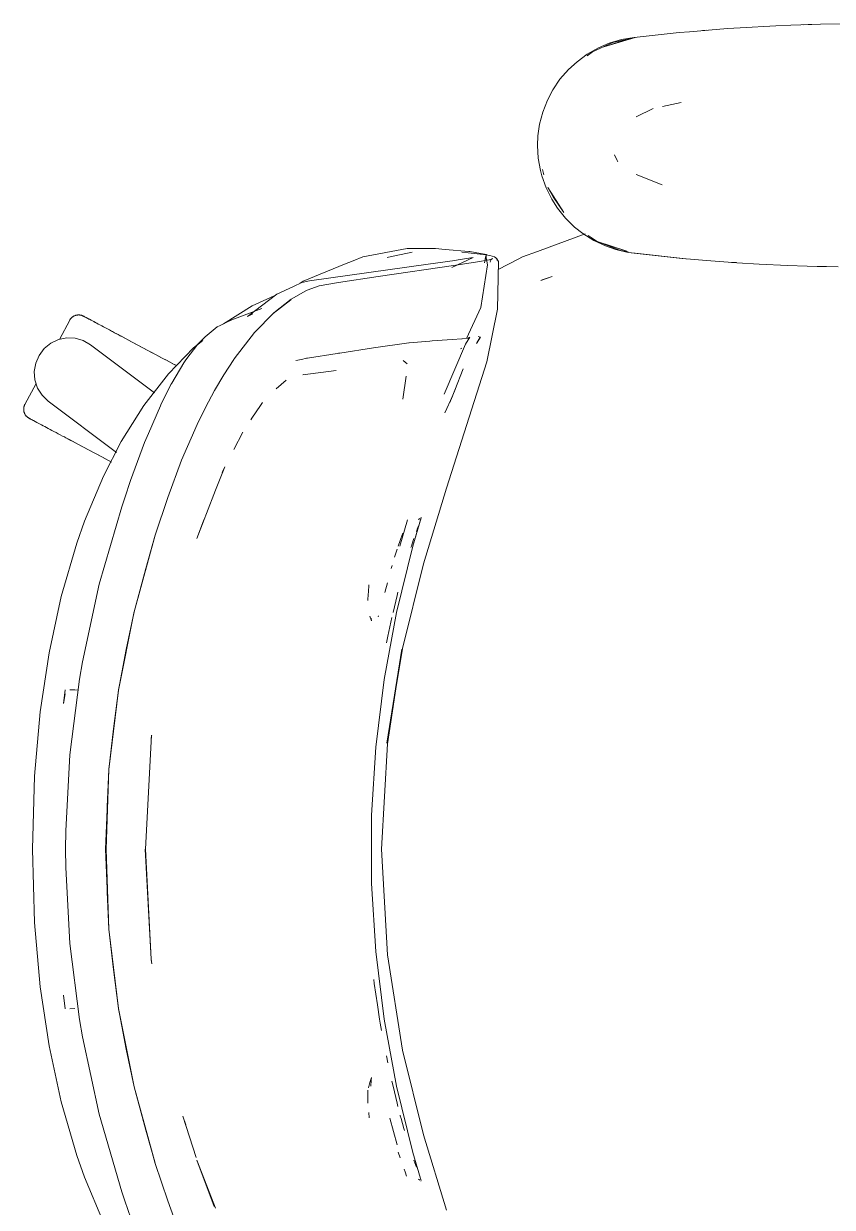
# Model space of a CAD drawing. Header units: millimetres. Extents: x 79795 to 317870, y -36033 to 97293.
# Drawn here: x 221403.8 to 221725.3, y 33023 to 33493.8 of the extents above; entities that cross this region are included whole.
import ezdxf

# ---------------------------------------------------------------- set-up
doc = ezdxf.new("R2010")
doc.units = ezdxf.units.MM
doc.header["$MEASUREMENT"] = 0
doc.layers.add('G-IMPT', color=8, linetype='CONTINUOUS', lineweight=9)
doc.layers.add('I-FURN', color=8, linetype='CONTINUOUS', lineweight=9)

msp = doc.modelspace()

# ---------------------------------------------------------------- linework, layer by layer
at = {"layer": 'G-IMPT'}
for p, q in [((221668.53, 33490.58), (221664.4, 33490.23)), ((221683.58, 33491.83), (221668.53, 33490.58)), ((221675.4, 33491.18), (221673.72, 33491.01)), ((221683.58, 33491.83), (221688.67, 33492.15)), ((221688.67, 33492.15), (221702.81, 33492.96)), ((221708.84, 33493.22), (221702.81, 33492.96)), ((221708.84, 33493.22), (221720.59, 33493.6)), ((221713.72, 33493.36), (221715.66, 33493.47)), ((221715.66, 33493.47), (221717.15, 33493.48)), ((221729.01, 33493.77), (221720.59, 33493.6)), ((221638.02, 33486.28), (221629.95, 33482.55)), ((221632.33, 33484.16), (221636.56, 33485.97)), ((221646.98, 33488.33), (221634.52, 33484.5)), ((221634.52, 33484.5), (221643.67, 33487.41)), ((221636.56, 33485.97), (221641.43, 33487.43)), ((221638.02, 33486.28), (221646.42, 33488.2)), ((221646.47, 33488.33), (221641.43, 33487.43)), ((221646.98, 33488.33), (221643.67, 33487.41)), ((221664.4, 33490.23), (221646.47, 33488.33)), ((221623.8, 33478.65), (221627.89, 33481.64)), ((221627.84, 33480.95), (221629.95, 33482.55)), ((221632.33, 33484.16), (221627.89, 33481.64)), ((221623.8, 33478.65), (221620.36, 33475.48)), ((221617.04, 33471.65), (221620.36, 33475.48)), ((221614.21, 33467.48), (221612.02, 33463.32)), ((221614.21, 33467.48), (221617.04, 33471.65)), ((221612.02, 33463.32), (221610.19, 33458.6)), ((221665.19, 33462.36), (221657.75, 33460.79)), ((221608.93, 33453.74), (221610.19, 33458.6)), ((221647.35, 33456.75), (221654.14, 33460.02)), ((221608.93, 33453.74), (221608.28, 33449.22)), ((221608.11, 33445.38), (221608.28, 33449.22)), ((221608.11, 33445.38), (221608.4, 33440.34)), ((221608.4, 33440.34), (221609.28, 33435.39)), ((221638.72, 33441.55), (221639.74, 33439.33)), ((221639.74, 33439.33), (221640.03, 33438.88)), ((221609.28, 33435.39), (221609.85, 33433.26)), ((221610.65, 33433.7), (221610.03, 33435.73)), ((221611.56, 33428.49), (221609.85, 33433.26)), ((221657.69, 33429.66), (221647.26, 33433.8)), ((221611.56, 33428.49), (221613.8, 33423.98)), ((221612.21, 33428.58), (221614.37, 33424.9)), ((221612.21, 33428.58), (221618.53, 33418.63)), ((221614.37, 33424.9), (221618.53, 33418.63)), ((221613.8, 33423.98), (221616.07, 33420.43)), ((221619.25, 33416.45), (221616.07, 33420.43)), ((221619.25, 33416.45), (221622.86, 33412.9)), ((221622.86, 33412.9), (221626.17, 33410.28)), ((221627.06, 33410.16), (221608.12, 33403.22)), ((221630.49, 33407.55), (221626.17, 33410.28)), ((221631.82, 33407.16), (221628.24, 33409.58)), ((221630.49, 33407.55), (221635.07, 33405.36)), ((221641.04, 33403.55), (221631.82, 33407.16)), ((221631.82, 33407.16), (221634.52, 33406.26)), ((221631.82, 33407.16), (221643.67, 33403.34)), ((221634.52, 33406.26), (221643.67, 33403.34)), ((221538.65, 33401.08), (221534.79, 33399.49)), ((221556.34, 33404.32), (221538.65, 33401.08)), ((221558.21, 33402.91), (221548.9, 33400.86)), ((221556.34, 33404.32), (221563.31, 33404.34)), ((221563.31, 33404.34), (221567.48, 33404.35)), ((221571.44, 33404), (221567.48, 33404.35)), ((221580.76, 33403.2), (221571.44, 33404)), ((221580.59, 33402.68), (221578, 33402.89)), ((221585.28, 33402.16), (221580.59, 33402.68)), ((221580.76, 33403.2), (221581.23, 33403.16)), ((221581.23, 33403.16), (221585.48, 33402.35)), ((221585.89, 33402.09), (221585.28, 33402.16)), ((221585.48, 33402.35), (221587.8, 33401.9)), ((221585.89, 33402.09), (221589.17, 33401.55)), ((221587.08, 33398.62), (221587.8, 33401.9)), ((221587.08, 33398.62), (221587.57, 33401.49)), ((221587.57, 33401.49), (221588.25, 33397.91)), ((221591.03, 33401), (221589.17, 33401.55)), ((221608.12, 33403.22), (221602.15, 33401.03)), ((221635.07, 33405.36), (221639.21, 33403.91)), ((221644.17, 33402.76), (221639.21, 33403.91)), ((221644.09, 33402.97), (221641.04, 33403.55)), ((221644.17, 33402.76), (221667.12, 33400.3)), ((221644.17, 33402.76), (221646.98, 33402.43)), ((221644.17, 33402.76), (221665.6, 33400.41)), ((221667.12, 33400.3), (221646.98, 33402.43)), ((221514.97, 33391.3), (221531.42, 33398.1)), ((221564.62, 33398.13), (221517.41, 33391.46)), ((221531.42, 33398.1), (221534.79, 33399.49)), ((221575.59, 33397.74), (221544.71, 33393.19)), ((221548.9, 33400.86), (221548.33, 33400.71)), ((221564.62, 33398.13), (221575.29, 33399.57)), ((221582.47, 33400.76), (221574.06, 33396.78)), ((221576.58, 33399.79), (221575.29, 33399.57)), ((221583.44, 33398.86), (221575.59, 33397.74)), ((221576.58, 33399.79), (221581.6, 33400.62)), ((221582.47, 33400.76), (221581.6, 33400.62)), ((221589.71, 33399.96), (221583.44, 33398.86)), ((221585.54, 33380.87), (221588.25, 33397.91)), ((221589.09, 33399.8), (221590.18, 33400.35)), ((221589.09, 33399.8), (221589.71, 33399.96)), ((221589.28, 33398.92), (221589.36, 33399.42)), ((221589.68, 33399.96), (221589.36, 33399.42)), ((221589.68, 33399.96), (221590.18, 33400.35)), ((221591.03, 33401), (221591.57, 33400.68)), ((221591.57, 33400.68), (221591.95, 33400.19)), ((221592.55, 33399.15), (221591.95, 33400.19)), ((221592.07, 33399.56), (221591.95, 33400.19)), ((221591.95, 33400.19), (221591.97, 33400.11)), ((221592.07, 33399.56), (221591.97, 33400.11)), ((221592.17, 33380.17), (221592.55, 33399.15)), ((221592.49, 33395.96), (221600.39, 33400.11)), ((221600.39, 33400.11), (221602.15, 33401.03)), ((221665.6, 33400.41), (221677, 33399.42)), ((221687.29, 33398.69), (221677, 33399.42)), ((221685.25, 33398.83), (221683.83, 33398.96)), ((221685.25, 33398.83), (221687.15, 33398.74)), ((221687.29, 33398.69), (221696.16, 33398.13)), ((221707.47, 33397.59), (221696.16, 33398.13)), ((221707.47, 33397.59), (221715.35, 33397.3)), ((221727.65, 33397), (221715.35, 33397.3)), ((221719.22, 33397.22), (221720.87, 33397.14)), ((221720.87, 33397.14), (221722.95, 33397.14)), ((221544.71, 33393.19), (221528.95, 33390.8)), ((221609.43, 33391.62), (221613.89, 33393.26)), ((221609.43, 33391.62), (221610.01, 33391.88)), ((221613.89, 33393.26), (221610.01, 33391.88)), ((221511.05, 33389.25), (221504.53, 33386.21)), ((221510.23, 33384.24), (221516.06, 33387.53)), ((221511.05, 33389.25), (221514.41, 33390.81)), ((221513.8, 33390.53), (221514.97, 33391.3)), ((221517.41, 33391.46), (221514.41, 33390.81)), ((221516.06, 33387.53), (221516.48, 33387.74)), ((221521.27, 33389.5), (221516.48, 33387.74)), ((221521.27, 33389.5), (221528.95, 33390.8)), ((221492.82, 33377.27), (221504.53, 33386.21)), ((221503.34, 33385.54), (221494.71, 33381.56)), ((221503.05, 33378.52), (221510, 33383.92)), ((221510.23, 33384.24), (221503.26, 33378.82)), ((221510, 33383.92), (221506.63, 33381.33)), ((221494.71, 33381.56), (221483.26, 33374.43)), ((221498.48, 33380.5), (221486.57, 33375.99)), ((221492.82, 33377.27), (221494.86, 33378.43)), ((221495.53, 33370.92), (221503.26, 33378.82)), ((221503.05, 33378.52), (221506.63, 33381.33)), ((221585.54, 33380.87), (221579.93, 33368.52)), ((221592.17, 33380.17), (221587.97, 33359.21)), ((221480.77, 33373.13), (221475.91, 33369.26)), ((221480.77, 33373.13), (221481.91, 33373.74)), ((221481.91, 33373.74), (221484.34, 33374.92)), ((221484.34, 33374.92), (221486.57, 33375.99)), ((221475.91, 33369.26), (221473.01, 33366.24)), ((221495.53, 33370.92), (221487.51, 33360.49)), ((221566.26, 33367.58), (221574.12, 33368.15)), ((221574.12, 33368.15), (221578, 33368.44)), ((221578.08, 33368.45), (221578, 33368.44)), ((221578.08, 33368.45), (221580.46, 33368.74)), ((221581.19, 33369.03), (221579.43, 33366.36)), ((221580.47, 33368.75), (221580.46, 33368.74)), ((221580.47, 33368.75), (221581.19, 33369.03)), ((221583.81, 33366.58), (221585.34, 33369.06)), ((221585.4, 33369.04), (221583.81, 33366.58)), ((221585.34, 33369.06), (221583.85, 33366.59)), ((221584.46, 33369.33), (221585.34, 33369.06)), ((221585.4, 33369.04), (221585.34, 33369.06)), ((221471.34, 33364.82), (221461.38, 33354.53)), ((221473.01, 33366.24), (221468.3, 33360.11)), ((221471.34, 33364.82), (221475.02, 33367.82)), ((221542.88, 33364.85), (221529.53, 33362.74)), ((221542.88, 33364.85), (221556.95, 33366.88)), ((221557.03, 33366.89), (221556.95, 33366.88)), ((221557.03, 33366.89), (221565.28, 33367.51)), ((221565.28, 33367.51), (221566.26, 33367.58)), ((221579.43, 33366.36), (221571, 33346.39)), ((221577.98, 33364.65), (221577.54, 33364.38)), ((221462.7, 33350.82), (221467.43, 33358.82)), ((221468.3, 33360.11), (221467.43, 33358.82)), ((221483.45, 33354.13), (221487.34, 33360.23)), ((221487.34, 33360.23), (221487.51, 33360.49)), ((221512.07, 33359.8), (221514.23, 33360.26)), ((221514.23, 33360.26), (221516.22, 33360.69)), ((221516.68, 33360.76), (221516.22, 33360.69)), ((221528.41, 33362.56), (221516.68, 33360.76)), ((221528.41, 33362.56), (221529.02, 33362.66)), ((221529.53, 33362.74), (221529.02, 33362.66)), ((221556.29, 33358.5), (221554.65, 33359.78)), ((221571.98, 33308.97), (221587.97, 33359.21)), ((221451.58, 33341.92), (221461.38, 33354.53)), ((221483.45, 33354.13), (221479.69, 33347.9)), ((221528.11, 33355.88), (221514.75, 33354.1)), ((221514.75, 33354.1), (221515.22, 33354.25)), ((221575.29, 33348.02), (221578.55, 33356.49)), ((221462.39, 33350.22), (221458.39, 33342.21)), ((221462.39, 33350.22), (221462.7, 33350.82)), ((221504.25, 33348.6), (221508.16, 33351.94)), ((221555.94, 33353.55), (221554.54, 33344.39)), ((221555.94, 33353.55), (221555.9, 33353.21)), ((221476.12, 33341.11), (221479.69, 33347.9)), ((221574.27, 33345.65), (221571.23, 33338.93)), ((221575.3, 33348.23), (221573.27, 33343.11)), ((221573.28, 33343.12), (221575.3, 33348.23)), ((221575.29, 33348.02), (221573.28, 33343.12)), ((221442.6, 33327.63), (221451.58, 33341.92)), ((221458.17, 33341.77), (221453.4, 33330.81)), ((221458.17, 33341.77), (221458.39, 33342.21)), ((221476.12, 33341.11), (221472.73, 33334.39)), ((221497.98, 33341.97), (221494.49, 33336.84)), ((221497.98, 33341.97), (221498.73, 33343.07)), ((221494.49, 33336.84), (221494.09, 33336.26)), ((221453.4, 33330.81), (221451.92, 33327.13)), ((221466.55, 33320.16), (221472.73, 33334.39)), ((221490.95, 33331.36), (221487.41, 33324.39)), ((221435.51, 33313.85), (221442.6, 33327.63)), ((221446.32, 33312.06), (221451.92, 33327.13)), ((221461.09, 33305.28), (221466.55, 33320.16)), ((221480.06, 33308.2), (221483.78, 33317.52)), ((221483.78, 33317.52), (221482.78, 33315.28)), ((221428, 33295.88), (221435.51, 33313.85)), ((221446.32, 33312.06), (221443.98, 33305.24)), ((221479.39, 33306.47), (221480.06, 33308.2)), ((221562.8, 33278.99), (221571.98, 33308.97)), ((221442.79, 33301.63), (221443.98, 33305.24)), ((221461.09, 33305.28), (221456.09, 33290.36)), ((221472.68, 33289.03), (221479.39, 33306.47)), ((221442.79, 33301.63), (221433.84, 33270.8)), ((221428, 33295.88), (221424.92, 33287.15)), ((221472.68, 33289.03), (221475.4, 33296.46)), ((221553.38, 33285.94), (221556.41, 33296.37)), ((221558.57, 33285.95), (221561.84, 33297.17)), ((221558.57, 33285.95), (221561.69, 33296.77)), ((221558.57, 33285.95), (221561.63, 33296.48)), ((221560.3, 33292.69), (221560.7, 33293.76)), ((221560.75, 33296.63), (221561.36, 33297.01)), ((221560.75, 33296.63), (221560.96, 33296.77)), ((221561.63, 33296.48), (221561.69, 33296.77)), ((221561.84, 33297.17), (221561.71, 33297.41)), ((221447.7, 33259.87), (221456.09, 33290.36)), ((221447.7, 33259.87), (221456.13, 33290.28)), ((221452.36, 33277.11), (221456.13, 33290.28)), ((221553.49, 33288.24), (221552.72, 33285.94)), ((221553.49, 33288.24), (221553.74, 33288.96)), ((221554.5, 33291.12), (221553.74, 33288.96)), ((221557.94, 33285.94), (221558.68, 33288.17)), ((221558.97, 33288.97), (221558.68, 33288.17)), ((221559.95, 33291.72), (221560.3, 33292.69)), ((221424.92, 33287.15), (221418.75, 33265.9)), ((221552.09, 33284.02), (221551.3, 33281.53)), ((221552.02, 33259.63), (221558.57, 33285.95)), ((221552.34, 33284.8), (221552.09, 33284.02)), ((221557.94, 33285.94), (221557.79, 33285.49)), ((221562.8, 33278.99), (221554.49, 33245.31)), ((221452.36, 33277.11), (221447.7, 33259.87)), ((221550.31, 33278.23), (221549.98, 33277.11)), ((221427.18, 33240.01), (221433.84, 33270.8)), ((221540.71, 33266.38), (221540.98, 33270.09)), ((221540.98, 33270.09), (221541.02, 33270.57)), ((221548.4, 33271.44), (221547.41, 33267.58)), ((221548.4, 33271.44), (221548.01, 33269.92)), ((221418.75, 33265.9), (221413.93, 33243.54)), ((221540.6, 33264.31), (221540.61, 33265.01)), ((221540.71, 33266.38), (221540.61, 33265.01)), ((221550.7, 33259.61), (221552.26, 33266.36)), ((221552.26, 33266.36), (221552.6, 33267.65)), ((221441.53, 33228.74), (221447.74, 33259.98)), ((221447.74, 33259.98), (221441.53, 33228.82)), ((221447.7, 33259.87), (221444.62, 33244.84)), ((221542.14, 33256.22), (221541.45, 33258.17)), ((221542.14, 33256.22), (221541.92, 33257.27)), ((221544.81, 33257.82), (221544.94, 33258.23)), ((221552.02, 33259.63), (221547.09, 33232.96)), ((221548.55, 33250.21), (221550.25, 33257.64)), ((221548.07, 33247.58), (221548.55, 33250.21)), ((221410.44, 33220.12), (221413.93, 33243.54)), ((221441.53, 33228.74), (221444.62, 33244.84)), ((221554.49, 33245.31), (221548.23, 33207.57)), ((221548.23, 33207.57), (221554.22, 33244.93)), ((221548.49, 33207.4), (221554.22, 33244.93)), ((221425.99, 33233.09), (221427.18, 33240.01)), ((221422.18, 33202.92), (221425.99, 33233.09)), ((221547.09, 33232.96), (221543.79, 33206.04)), ((221420.34, 33228.82), (221419.69, 33223.41)), ((221420.26, 33227.18), (221419.69, 33223.41)), ((221422.11, 33228.85), (221424.2, 33228.78)), ((221422.11, 33228.85), (221422.22, 33228.85)), ((221425.44, 33228.73), (221424.2, 33228.78)), ((221437.7, 33197.22), (221441.53, 33228.82)), ((221437.74, 33197.18), (221441.53, 33228.74)), ((221439.58, 33213.26), (221441.53, 33228.74)), ((221408.18, 33194.55), (221410.44, 33220.12)), ((221439.58, 33213.26), (221437.74, 33197.18)), ((221452.2, 33165.41), (221454.7, 33210.75)), ((221454.7, 33210.75), (221454.47, 33209.14)), ((221454.47, 33209.14), (221454.7, 33210.44)), ((221454.75, 33210.69), (221454.7, 33210.44)), ((221542.14, 33178.97), (221543.79, 33206.04)), ((221548.49, 33207.4), (221546.13, 33165.41)), ((221420.56, 33172.72), (221422.18, 33202.92)), ((221407.33, 33165.41), (221408.18, 33194.55)), ((221436.37, 33165.41), (221437.7, 33197.22)), ((221437.74, 33197.18), (221436.6, 33165.41)), ((221437.74, 33197.18), (221437.07, 33182.29)), ((221437.07, 33182.29), (221436.6, 33165.41)), ((221542.14, 33151.85), (221542.14, 33178.97)), ((221420.56, 33172.72), (221420.47, 33165.41)), ((221408.18, 33136.27), (221407.33, 33165.41)), ((221420.56, 33158.1), (221420.47, 33165.41)), ((221437.7, 33133.59), (221436.37, 33165.41)), ((221437.07, 33148.52), (221436.6, 33165.41)), ((221437.74, 33133.63), (221436.6, 33165.41)), ((221452.14, 33165.41), (221454.47, 33121.68)), ((221452.2, 33165.41), (221454.47, 33121.68)), ((221548.49, 33123.42), (221546.13, 33165.41)), ((221420.56, 33158.1), (221422.18, 33127.89)), ((221542.14, 33151.85), (221543.79, 33124.78)), ((221437.07, 33148.52), (221437.74, 33133.63)), ((221410.44, 33110.7), (221408.18, 33136.27)), ((221437.7, 33133.59), (221441.53, 33102)), ((221437.74, 33133.63), (221441.53, 33102.08)), ((221437.74, 33133.63), (221439.58, 33117.55)), ((221422.18, 33127.89), (221425.99, 33097.72)), ((221547.09, 33097.86), (221543.79, 33124.78)), ((221554.49, 33085.51), (221548.49, 33123.42)), ((221454.47, 33121.68), (221454.73, 33119.9)), ((221454.47, 33121.68), (221454.7, 33120.38)), ((221454.75, 33120.13), (221454.7, 33120.38)), ((221441.53, 33102.08), (221439.58, 33117.55)), ((221413.93, 33087.28), (221410.44, 33110.7)), ((221543.18, 33112.01), (221542.99, 33113.67)), ((221544.47, 33103.49), (221543.18, 33112.01)), ((221420.34, 33101.99), (221419.69, 33107.41)), ((221424.2, 33102.04), (221422.11, 33101.96)), ((221422.11, 33101.96), (221422.22, 33101.96)), ((221447.7, 33070.95), (221441.53, 33102.08)), ((221441.53, 33102.08), (221444.62, 33085.97)), ((221447.7, 33070.95), (221441.53, 33102)), ((221544.47, 33103.49), (221545.32, 33097.86)), ((221425.99, 33097.72), (221427.18, 33090.8)), ((221545.32, 33097.86), (221545.57, 33096.23)), ((221546.12, 33093.33), (221545.57, 33096.23)), ((221552.02, 33071.19), (221547.09, 33097.86)), ((221433.84, 33060.01), (221427.18, 33090.8)), ((221418.75, 33064.91), (221413.93, 33087.28)), ((221447.7, 33070.95), (221444.62, 33085.97)), ((221548.05, 33083.23), (221548.59, 33080.41)), ((221554.49, 33085.51), (221562.8, 33051.82)), ((221541.45, 33072.65), (221540.85, 33070.49)), ((221542.14, 33074.6), (221541.45, 33072.65)), ((221541.92, 33073.55), (221541.89, 33071.24)), ((221541.92, 33073.55), (221542.14, 33074.6)), ((221550.25, 33073.18), (221550.7, 33071.21)), ((221452.36, 33053.7), (221447.7, 33070.95)), ((221447.7, 33070.95), (221456.09, 33040.45)), ((221447.7, 33070.95), (221456.13, 33040.54)), ((221540.6, 33069.54), (221540.69, 33064.48)), ((221540.6, 33069.54), (221540.61, 33066.76)), ((221541.88, 33071.38), (221541.89, 33071.24)), ((221552.26, 33064.45), (221550.7, 33071.21)), ((221552.02, 33071.19), (221558.57, 33044.87)), ((221424.92, 33043.67), (221418.75, 33064.91)), ((221540.69, 33064.48), (221540.61, 33066.76)), ((221552.26, 33064.45), (221552.59, 33063.16)), ((221433.84, 33060.01), (221442.79, 33029.18)), ((221467.15, 33059.26), (221468.23, 33055.83)), ((221467.15, 33059.26), (221472.4, 33042.78)), ((221541, 33060.69), (221541.21, 33058.59)), ((221552.34, 33047.79), (221549.36, 33058.44)), ((221553.56, 33059.44), (221553.51, 33059.61)), ((221553.88, 33058.3), (221553.56, 33059.44)), ((221553.88, 33058.3), (221554.99, 33054.3)), ((221452.36, 33053.7), (221456.13, 33040.54)), ((221554.99, 33054.3), (221555.2, 33053.61)), ((221571.98, 33021.85), (221562.8, 33051.82)), ((221424.92, 33043.67), (221428, 33034.94)), ((221552.73, 33044.88), (221553.46, 33042.67)), ((221558.57, 33044.87), (221561.64, 33034.44)), ((221456.09, 33040.45), (221461.09, 33025.54)), ((221472.68, 33041.79), (221479.5, 33023.39)), ((221472.68, 33041.79), (221479.39, 33024.34)), ((221559.73, 33039.67), (221558.99, 33041.77)), ((221559.73, 33039.67), (221559.97, 33039.01)), ((221428, 33034.94), (221435.51, 33016.96)), ((221555.45, 33037.12), (221555.07, 33038.13)), ((221555.45, 33037.12), (221556.06, 33035.46)), ((221560.75, 33034.19), (221560.96, 33034.04)), ((221560.75, 33034.19), (221561.36, 33033.8)), ((221561.71, 33034.17), (221561.64, 33034.44)), ((221561.78, 33033.88), (221561.71, 33034.17)), ((221561.84, 33033.65), (221561.78, 33033.88)), ((221442.79, 33029.18), (221443.98, 33025.58)), ((221561.75, 33033.42), (221561.84, 33033.65)), ((221446.39, 33018.65), (221443.98, 33025.58)), ((221466.55, 33010.66), (221461.09, 33025.54)), ((221479.39, 33024.34), (221480.06, 33022.62))]:
    msp.add_line(p, q, dxfattribs=at)
at = {"layer": 'I-FURN'}
for p, q in [((221423.8, 33377.47), (221423.94, 33377.54)), ((221423.94, 33377.54), (221424.09, 33377.6)), ((221424.09, 33377.6), (221424.24, 33377.66)), ((221424.24, 33377.66), (221424.39, 33377.72)), ((221424.39, 33377.72), (221424.54, 33377.77)), ((221424.54, 33377.77), (221424.7, 33377.81)), ((221424.7, 33377.81), (221424.86, 33377.84)), ((221424.86, 33377.84), (221425.02, 33377.87)), ((221425.02, 33377.87), (221425.18, 33377.9)), ((221425.18, 33377.9), (221425.34, 33377.91)), ((221425.34, 33377.91), (221425.5, 33377.92)), ((221425.5, 33377.92), (221425.66, 33377.93)), ((221425.66, 33377.93), (221425.82, 33377.92)), ((221425.82, 33377.92), (221425.98, 33377.91)), ((221425.98, 33377.91), (221426.14, 33377.9)), ((221426.14, 33377.9), (221426.3, 33377.88)), ((221426.3, 33377.88), (221426.46, 33377.85)), ((221426.46, 33377.85), (221426.62, 33377.81)), ((221426.62, 33377.81), (221426.77, 33377.77)), ((221426.77, 33377.77), (221426.93, 33377.72)), ((221426.93, 33377.72), (221427.08, 33377.67)), ((221427.08, 33377.67), (221427.23, 33377.61)), ((221427.23, 33377.61), (221427.37, 33377.55)), ((221427.37, 33377.55), (221427.52, 33377.47)), ((221422.11, 33375.79), (221418.08, 33368.2)), ((221422.11, 33375.79), (221422.19, 33375.93)), ((221422.19, 33375.93), (221422.27, 33376.07)), ((221422.27, 33376.07), (221422.36, 33376.2)), ((221422.36, 33376.2), (221422.45, 33376.33)), ((221422.45, 33376.33), (221422.55, 33376.46)), ((221422.55, 33376.46), (221422.66, 33376.58)), ((221422.66, 33376.58), (221422.77, 33376.7)), ((221422.77, 33376.7), (221422.88, 33376.81)), ((221422.88, 33376.81), (221423, 33376.92)), ((221423, 33376.92), (221423.13, 33377.02)), ((221423.13, 33377.02), (221423.25, 33377.12)), ((221423.25, 33377.12), (221423.38, 33377.22)), ((221423.38, 33377.22), (221423.52, 33377.31)), ((221423.52, 33377.31), (221423.66, 33377.39)), ((221423.66, 33377.39), (221423.8, 33377.47)), ((221427.52, 33377.47), (221427.56, 33377.45)), ((221427.56, 33377.45), (221427.58, 33377.44)), ((221427.61, 33377.43), (221427.56, 33377.45)), ((221427.56, 33377.45), (221427.56, 33377.45)), ((221427.58, 33377.44), (221427.64, 33377.41)), ((221427.69, 33377.39), (221427.61, 33377.43)), ((221427.64, 33377.41), (221427.74, 33377.36)), ((221427.81, 33377.32), (221427.69, 33377.39)), ((221427.74, 33377.36), (221427.88, 33377.28)), ((221427.97, 33377.23), (221427.81, 33377.32)), ((221427.88, 33377.28), (221428.06, 33377.19)), ((221428.17, 33377.13), (221427.97, 33377.23)), ((221428.06, 33377.19), (221428.28, 33377.07)), ((221428.41, 33377), (221428.17, 33377.13)), ((221428.28, 33377.07), (221428.54, 33376.93)), ((221428.69, 33376.85), (221428.41, 33377)), ((221428.54, 33376.93), (221428.83, 33376.78)), ((221429.01, 33376.68), (221428.69, 33376.85)), ((221428.83, 33376.78), (221429.17, 33376.6)), ((221429.37, 33376.49), (221429.01, 33376.68)), ((221429.17, 33376.6), (221429.54, 33376.4)), ((221429.76, 33376.28), (221429.37, 33376.49)), ((221429.54, 33376.4), (221429.95, 33376.18)), ((221430.19, 33376.06), (221429.76, 33376.28)), ((221429.95, 33376.18), (221430.4, 33375.94)), ((221430.65, 33375.81), (221430.19, 33376.06)), ((221430.4, 33375.94), (221430.88, 33375.69)), ((221431.16, 33375.54), (221430.65, 33375.81)), ((221430.88, 33375.69), (221431.4, 33375.41)), ((221431.69, 33375.26), (221431.16, 33375.54)), ((221431.4, 33375.41), (221431.95, 33375.12)), ((221432.26, 33374.95), (221431.69, 33375.26)), ((221431.95, 33375.12), (221432.53, 33374.81)), ((221432.86, 33374.63), (221432.26, 33374.95)), ((221433.5, 33374.3), (221432.86, 33374.63)), ((221434.16, 33373.94), (221433.5, 33374.3)), ((221434.85, 33373.58), (221434.16, 33373.94)), ((221435.58, 33373.19), (221434.85, 33373.58)), ((221436.33, 33372.79), (221435.58, 33373.19)), ((221417.62, 33368.11), (221420.92, 33368.78)), ((221420.92, 33368.78), (221424.29, 33368.64)), ((221424.29, 33368.64), (221427.53, 33367.7)), ((221437.1, 33372.38), (221436.33, 33372.79)), ((221437.9, 33371.95), (221437.1, 33372.38)), ((221438.73, 33371.52), (221437.9, 33371.95)), ((221438.28, 33371.75), (221439.11, 33371.31)), ((221439.57, 33371.07), (221438.73, 33371.52)), ((221439.11, 33371.31), (221439.97, 33370.85)), ((221440.44, 33370.6), (221439.57, 33371.07)), ((221439.97, 33370.85), (221440.85, 33370.39)), ((221441.33, 33370.13), (221440.44, 33370.6)), ((221440.85, 33370.39), (221441.74, 33369.91)), ((221442.23, 33369.65), (221441.33, 33370.13)), ((221441.74, 33369.91), (221442.66, 33369.43)), ((221443.16, 33369.16), (221442.23, 33369.65)), ((221442.66, 33369.43), (221443.59, 33368.93)), ((221444.09, 33368.66), (221443.16, 33369.16)), ((221443.59, 33368.93), (221444.53, 33368.43)), ((221445.05, 33368.16), (221444.09, 33368.66)), ((221444.53, 33368.43), (221445.49, 33367.92)), ((221446.01, 33367.64), (221445.05, 33368.16)), ((221409.92, 33361.85), (221411.95, 33364.54)), ((221411.95, 33364.54), (221414.57, 33366.67)), ((221414.57, 33366.67), (221417.62, 33368.11)), ((221427.53, 33367.7), (221430.45, 33366.01)), ((221430.45, 33366.01), (221455.77, 33346.93)), ((221445.49, 33367.92), (221446.46, 33367.41)), ((221446.98, 33367.13), (221446.01, 33367.64)), ((221446.46, 33367.41), (221447.44, 33366.88)), ((221447.97, 33366.6), (221446.98, 33367.13)), ((221447.44, 33366.88), (221448.42, 33366.36)), ((221448.96, 33366.08), (221447.97, 33366.6)), ((221448.42, 33366.36), (221449.42, 33365.83)), ((221449.96, 33365.54), (221448.96, 33366.08)), ((221449.42, 33365.83), (221450.42, 33365.3)), ((221450.96, 33365.01), (221449.96, 33365.54)), ((221450.42, 33365.3), (221451.42, 33364.77)), ((221451.96, 33364.48), (221450.96, 33365.01)), ((221451.42, 33364.77), (221452.42, 33364.23)), ((221452.97, 33363.94), (221451.96, 33364.48)), ((221452.42, 33364.23), (221453.43, 33363.7)), ((221453.97, 33363.41), (221452.97, 33363.94)), ((221453.43, 33363.7), (221454.43, 33363.16)), ((221408.05, 33355.42), (221408.6, 33358.74)), ((221408.6, 33358.74), (221409.92, 33361.85)), ((221454.97, 33362.88), (221453.97, 33363.41)), ((221454.43, 33363.16), (221455.43, 33362.63)), ((221455.97, 33362.35), (221454.97, 33362.88)), ((221455.43, 33362.63), (221456.43, 33362.1)), ((221456.97, 33361.82), (221455.97, 33362.35)), ((221456.43, 33362.1), (221457.42, 33361.57)), ((221457.96, 33361.29), (221456.97, 33361.82)), ((221457.42, 33361.57), (221458.41, 33361.05)), ((221458.93, 33360.77), (221457.96, 33361.29)), ((221458.41, 33361.05), (221459.38, 33360.53)), ((221459.9, 33360.26), (221458.93, 33360.77)), ((221459.38, 33360.53), (221460.34, 33360.02)), ((221460.86, 33359.75), (221459.9, 33360.26)), ((221460.34, 33360.02), (221461.3, 33359.52)), ((221461.8, 33359.25), (221460.86, 33359.75)), ((221461.3, 33359.52), (221462.23, 33359.02)), ((221462.73, 33358.75), (221461.8, 33359.25)), ((221462.23, 33359.02), (221463.16, 33358.53)), ((221463.65, 33358.27), (221462.73, 33358.75)), ((221408.32, 33352.05), (221408.05, 33355.42)), ((221463.16, 33358.53), (221464.06, 33358.04)), ((221464.54, 33357.79), (221463.65, 33358.27)), ((221408.77, 33350.7), (221404.3, 33342.29)), ((221409.38, 33348.85), (221408.32, 33352.05)), ((221411.18, 33346), (221409.38, 33348.85)), ((221413.61, 33343.66), (221411.18, 33346)), ((221403.82, 33340.39), (221403.83, 33340.55)), ((221403.83, 33340.23), (221403.82, 33340.39)), ((221403.83, 33340.55), (221403.84, 33340.71)), ((221403.84, 33340.07), (221403.83, 33340.23)), ((221403.84, 33340.71), (221403.85, 33340.87)), ((221403.85, 33339.91), (221403.84, 33340.07)), ((221403.85, 33340.87), (221403.87, 33341.03)), ((221403.88, 33339.75), (221403.85, 33339.91)), ((221403.87, 33341.03), (221403.9, 33341.19)), ((221403.9, 33341.19), (221403.94, 33341.35)), ((221403.94, 33341.35), (221403.98, 33341.5)), ((221403.98, 33341.5), (221404.03, 33341.66)), ((221404.03, 33341.66), (221404.08, 33341.81)), ((221404.08, 33341.81), (221404.14, 33341.96)), ((221404.14, 33341.96), (221404.2, 33342.11)), ((221404.2, 33342.11), (221404.28, 33342.25)), ((221404.28, 33342.25), (221404.3, 33342.29)), ((221440.68, 33323.26), (221413.61, 33343.66)), ((221403.91, 33339.59), (221403.88, 33339.75)), ((221403.94, 33339.43), (221403.91, 33339.59)), ((221403.98, 33339.27), (221403.94, 33339.43)), ((221404.03, 33339.12), (221403.98, 33339.27)), ((221404.09, 33338.97), (221404.03, 33339.12)), ((221404.15, 33338.82), (221404.09, 33338.97)), ((221404.21, 33338.67), (221404.15, 33338.82)), ((221404.28, 33338.53), (221404.21, 33338.67)), ((221404.36, 33338.39), (221404.28, 33338.53)), ((221404.44, 33338.25), (221404.36, 33338.39)), ((221404.53, 33338.11), (221404.44, 33338.25)), ((221404.63, 33337.98), (221404.53, 33338.11)), ((221404.73, 33337.86), (221404.63, 33337.98)), ((221404.83, 33337.73), (221404.73, 33337.86)), ((221404.94, 33337.61), (221404.83, 33337.73)), ((221405.05, 33337.5), (221404.94, 33337.61)), ((221405.17, 33337.39), (221405.05, 33337.5)), ((221405.29, 33337.29), (221405.17, 33337.39)), ((221405.42, 33337.19), (221405.29, 33337.29)), ((221405.55, 33337.09), (221405.42, 33337.19)), ((221405.68, 33337), (221405.55, 33337.09)), ((221405.82, 33336.92), (221405.68, 33337)), ((221405.96, 33336.84), (221405.82, 33336.92)), ((221405.97, 33336.84), (221405.96, 33336.84)), ((221405.96, 33336.84), (221405.98, 33336.83)), ((221406.01, 33336.81), (221405.97, 33336.84)), ((221405.98, 33336.83), (221406.04, 33336.8)), ((221406.09, 33336.77), (221406.01, 33336.81)), ((221406.04, 33336.8), (221406.14, 33336.74)), ((221406.21, 33336.7), (221406.09, 33336.77)), ((221406.14, 33336.74), (221406.28, 33336.67)), ((221406.38, 33336.62), (221406.21, 33336.7)), ((221406.28, 33336.67), (221406.46, 33336.57)), ((221406.58, 33336.51), (221406.38, 33336.62)), ((221406.46, 33336.57), (221406.68, 33336.46)), ((221406.82, 33336.38), (221406.58, 33336.51)), ((221406.68, 33336.46), (221406.94, 33336.32)), ((221407.1, 33336.24), (221406.82, 33336.38)), ((221406.94, 33336.32), (221407.24, 33336.16)), ((221407.41, 33336.07), (221407.1, 33336.24)), ((221407.24, 33336.16), (221407.57, 33335.98)), ((221407.77, 33335.88), (221407.41, 33336.07)), ((221407.57, 33335.98), (221407.95, 33335.78)), ((221408.16, 33335.67), (221407.77, 33335.88)), ((221407.95, 33335.78), (221408.36, 33335.57)), ((221408.59, 33335.44), (221408.16, 33335.67)), ((221408.36, 33335.57), (221408.8, 33335.33)), ((221409.06, 33335.19), (221408.59, 33335.44)), ((221408.8, 33335.33), (221409.29, 33335.07)), ((221409.56, 33334.93), (221409.06, 33335.19)), ((221409.29, 33335.07), (221409.8, 33334.8)), ((221410.1, 33334.64), (221409.56, 33334.93)), ((221409.8, 33334.8), (221410.35, 33334.5)), ((221410.66, 33334.34), (221410.1, 33334.64)), ((221410.35, 33334.5), (221410.94, 33334.19)), ((221410.94, 33334.19), (221411.55, 33333.87)), ((221411.55, 33333.87), (221412.2, 33333.52)), ((221412.2, 33333.52), (221412.88, 33333.16)), ((221412.88, 33333.16), (221413.59, 33332.78)), ((221413.59, 33332.78), (221414.32, 33332.39)), ((221414.32, 33332.39), (221415.08, 33331.99)), ((221415.08, 33331.99), (221415.87, 33331.57)), ((221415.87, 33331.57), (221416.68, 33331.14)), ((221416.68, 33331.14), (221417.52, 33330.69)), ((221417.52, 33330.69), (221418.37, 33330.24)), ((221418.37, 33330.24), (221419.25, 33329.77)), ((221419.25, 33329.77), (221420.15, 33329.3)), ((221420.64, 33329.03), (221419.73, 33329.52)), ((221420.15, 33329.3), (221421.06, 33328.81)), ((221421.56, 33328.54), (221420.64, 33329.03)), ((221421.06, 33328.81), (221421.99, 33328.32)), ((221422.5, 33328.05), (221421.56, 33328.54)), ((221421.99, 33328.32), (221422.94, 33327.81)), ((221423.45, 33327.54), (221422.5, 33328.05)), ((221422.94, 33327.81), (221423.89, 33327.3)), ((221424.41, 33327.03), (221423.45, 33327.54)), ((221423.89, 33327.3), (221424.86, 33326.79)), ((221425.39, 33326.51), (221424.41, 33327.03)), ((221424.86, 33326.79), (221425.84, 33326.27)), ((221426.37, 33325.99), (221425.39, 33326.51)), ((221425.84, 33326.27), (221426.83, 33325.74)), ((221427.36, 33325.46), (221426.37, 33325.99)), ((221426.83, 33325.74), (221427.82, 33325.22)), ((221428.36, 33324.93), (221427.36, 33325.46)), ((221427.82, 33325.22), (221428.82, 33324.68)), ((221429.36, 33324.4), (221428.36, 33324.93)), ((221428.82, 33324.68), (221429.82, 33324.15)), ((221430.37, 33323.86), (221429.36, 33324.4)), ((221429.82, 33324.15), (221430.83, 33323.62)), ((221431.37, 33323.33), (221430.37, 33323.86)), ((221430.83, 33323.62), (221431.83, 33323.08)), ((221432.38, 33322.79), (221431.37, 33323.33)), ((221431.83, 33323.08), (221432.84, 33322.55)), ((221433.38, 33322.26), (221432.38, 33322.79)), ((221432.84, 33322.55), (221433.84, 33322.02)), ((221434.38, 33321.73), (221433.38, 33322.26)), ((221433.84, 33322.02), (221434.84, 33321.49)), ((221435.37, 33321.2), (221434.38, 33321.73)), ((221434.84, 33321.49), (221435.83, 33320.96)), ((221436.36, 33320.68), (221435.37, 33321.2)), ((221435.83, 33320.96), (221436.81, 33320.44)), ((221437.34, 33320.16), (221436.36, 33320.68)), ((221436.81, 33320.44), (221437.79, 33319.92)), ((221438.31, 33319.64), (221437.34, 33320.16)), ((221437.79, 33319.92), (221438.75, 33319.41))]:
    msp.add_line(p, q, dxfattribs=at)

doc.saveas('drawing.dxf')
